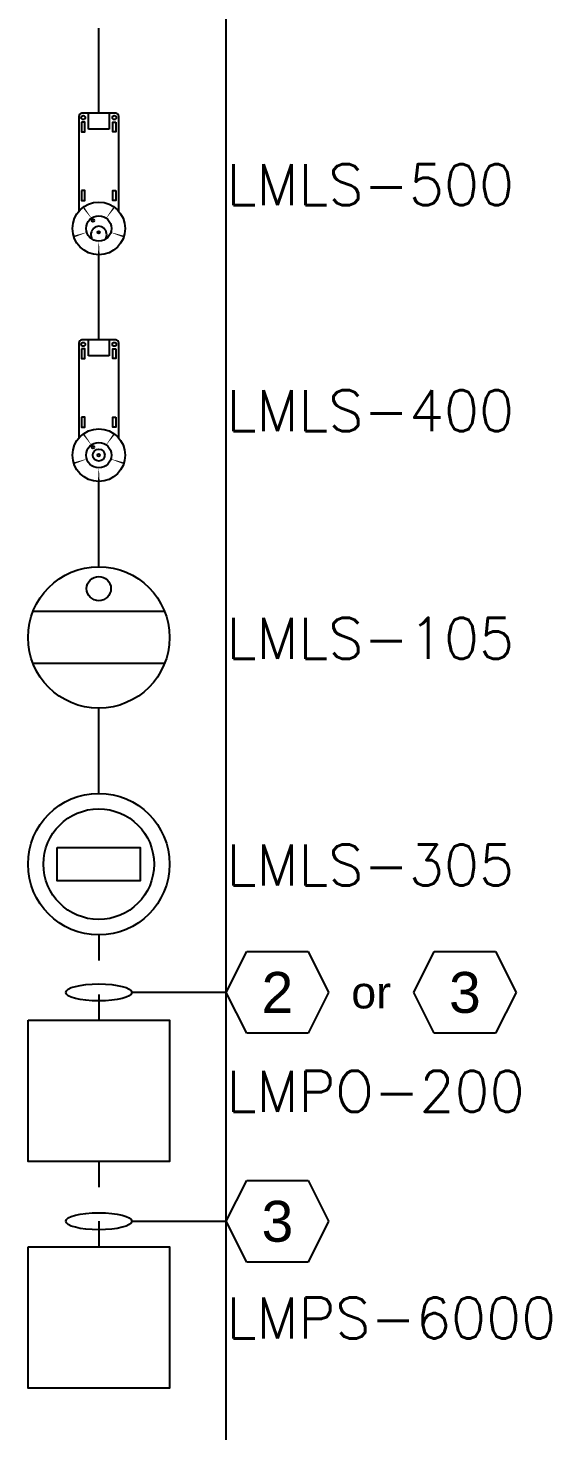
# Model space of a CAD drawing. Header units: inches. Extents: x -179 to 78, y 1 to 666.
# Drawn here: x -66.61 to -63.54, y 60.46 to 68.69 of the extents above; entities that cross this region are included whole.
import ezdxf
from ezdxf.enums import TextEntityAlignment as Align

# ---------------------------------------------------------------- set-up
doc = ezdxf.new("R2010")
doc.units = ezdxf.units.IN
doc.header["$MEASUREMENT"] = 0
doc.linetypes.add('HIDDEN', pattern=[0.375, 0.25, -0.125])
doc.styles.add('Arial', font='arial.ttf', dxfattribs={"height": 0.1875})
doc.styles.add('ROMANS', font='ROMANS.shx')
doc.styles.get("Standard").update_dxf_attribs({"font": 'arial.ttf'})

# ---------------------------------------------------------------- blocks, each defined once
blk = doc.blocks.new('LMLS-500')
blk.add_line((0, 0.415), (0, 0.915))
at = {"linetype": 'HIDDEN'}
for p, q in [((-0.0605, 0.3224), (-0.0605, 0.415)), ((0.0605, 0.415), (0.0605, 0.3224)), ((0.0605, 0.3224), (-0.0605, 0.3224))]:
    blk.add_line(p, q, dxfattribs=at)
for points, format in [([(0.1175, -0.1604), (0.1175, 0.3967, 0.414214), (0.0991, 0.415), (-0.0991, 0.415, 0.414214), (-0.1175, 0.3967), (-0.1175, -0.1604)], "xyb"), ([(-0.0873, -0.1405, 0.00917, 0.00229, 0), (-0.0482, -0.1943, 0, 0, 0)], "xyseb"), ([(0.0873, -0.1405, 0.00917, 0.00229, 0), (0.0482, -0.1943, 0, 0, 0)], "xyseb"), ([(-0.1412, -0.3065, 0.00917, 0.00229, 0), (-0.078, -0.286, 0, 0, 0)], "xyseb"), ([(0.1412, -0.3065, 0.00917, 0.00229, 0), (0.078, -0.286, 0, 0, 0)], "xyseb"), ([(0, -0.4091, 0.00917, 0.00229, 0), (0, -0.3426, 0, 0, 0)], "xyseb")]:
    blk.add_lwpolyline(points, format=format)
for points in [[(-0.1007, 0.3632), (-0.1007, 0.3055), (-0.0815, 0.3055), (-0.0815, 0.3632)], [(0.1007, 0.3632), (0.1007, 0.3055), (0.0815, 0.3055), (0.0815, 0.3632)], [(-0.1007, -0.0381), (-0.1007, -0.0958), (-0.0815, -0.0958), (-0.0815, -0.0381)], [(0.1007, -0.0381), (0.1007, -0.0958), (0.0815, -0.0958), (0.0815, -0.0381)]]:
    blk.add_lwpolyline(points, close=True)
for centre, radius in [((-0.0911, 0.3898), 0.0115), ((0.0911, 0.3898), 0.0115), ((0, -0.2606), 0.1544), ((0, -0.2606), 0.0745), ((-0.034, -0.2139), 0.00721), ((0, -0.2828), 0.00721)]:
    blk.add_circle(centre, radius)
blk.add_ellipse((0, -0.298), major_axis=(0, 0.0504), ratio=0.920481, start_param=4.183273, end_param=8.383098)
at = {"insert": (0.75, -0.0036), "char_height": 0.24, "width": 5.724, "attachment_point": 4, "style": 'ROMANS'}
blk.add_mtext('LMLS-500', dxfattribs=at)
blk = doc.blocks.new('LMLS-400')
blk.add_line((0, 0.415), (0, 0.915))
at = {"linetype": 'HIDDEN'}
for p, q in [((-0.0605, 0.3224), (-0.0605, 0.415)), ((0.0605, 0.415), (0.0605, 0.3224)), ((0.0605, 0.3224), (-0.0605, 0.3224))]:
    blk.add_line(p, q, dxfattribs=at)
for points, format in [([(0.1175, -0.1604), (0.1175, 0.3967, 0.414214), (0.0991, 0.415), (-0.0991, 0.415, 0.414214), (-0.1175, 0.3967), (-0.1175, -0.1604)], "xyb"), ([(-0.0873, -0.1405, 0.00917, 0.00229, 0), (-0.0482, -0.1943, 0, 0, 0)], "xyseb"), ([(0.0873, -0.1405, 0.00917, 0.00229, 0), (0.0482, -0.1943, 0, 0, 0)], "xyseb"), ([(-0.1412, -0.3065, 0.00917, 0.00229, 0), (-0.078, -0.286, 0, 0, 0)], "xyseb"), ([(0.1412, -0.3065, 0.00917, 0.00229, 0), (0.078, -0.286, 0, 0, 0)], "xyseb"), ([(0, -0.4091, 0.00917, 0.00229, 0), (0, -0.3426, 0, 0, 0)], "xyseb")]:
    blk.add_lwpolyline(points, format=format)
for points in [[(-0.1007, 0.3632), (-0.1007, 0.3055), (-0.0815, 0.3055), (-0.0815, 0.3632)], [(0.1007, 0.3632), (0.1007, 0.3055), (0.0815, 0.3055), (0.0815, 0.3632)], [(-0.1007, -0.0381), (-0.1007, -0.0958), (-0.0815, -0.0958), (-0.0815, -0.0381)], [(0.1007, -0.0381), (0.1007, -0.0958), (0.0815, -0.0958), (0.0815, -0.0381)]]:
    blk.add_lwpolyline(points, close=True)
for centre, radius in [((-0.0911, 0.3898), 0.0115), ((0.0911, 0.3898), 0.0115), ((0, -0.2606), 0.1544), ((0, -0.2606), 0.0745), ((-0.034, -0.2139), 0.00721), ((0, -0.2606), 0.035), ((0, -0.2606), 0.00721)]:
    blk.add_circle(centre, radius)
at = {"insert": (0.75, 0), "char_height": 0.24, "width": 5.724, "attachment_point": 4, "style": 'ROMANS'}
blk.add_mtext('LMLS-400', dxfattribs=at)
blk = doc.blocks.new('LMLS-105')
for p, q in [((0, 0.415), (0, 0.915)), ((-0.3855, 0.1537), (0.3855, 0.1537)), ((0.3855, -0.1537), (-0.3855, -0.1537))]:
    blk.add_line(p, q)
at = {"linetype": 'Continuous'}
blk.add_circle((0, 0), 0.415, dxfattribs=at)
blk.add_circle((0, 0.2866), 0.0712)
at = {"insert": (0.75, -0.0047), "char_height": 0.24, "width": 5.724, "attachment_point": 4, "style": 'ROMANS'}
blk.add_mtext('LMLS-105', dxfattribs=at)
blk = doc.blocks.new('LMLS-305')
blk.add_line((0, 0.415), (0, 0.915))
blk.add_lwpolyline([(-0.2433, 0.097), (0.2433, 0.097), (0.2433, -0.097), (-0.2433, -0.097)], close=True)
for radius in [0.415, 0.3245]:
    blk.add_circle((0, 0), radius)
at = {"insert": (0.75, -0.0047), "char_height": 0.24, "width": 5.724, "attachment_point": 4, "style": 'ROMANS'}
blk.add_mtext('LMLS-305', dxfattribs=at)
blk = doc.blocks.new('LMPO-200')
for p, q in [((0, 0.915), (0, 0.765)), ((0.7481, 0.5776), (0.1943, 0.5776)), ((0, 0.565), (0, 0.415))]:
    blk.add_line(p, q)
at = {"linetype": 'Continuous'}
for p, q in [((0.7481, 0.5776), (0.8681, 0.8176)), ((0.8681, 0.8176), (1.2281, 0.8176)), ((1.2281, 0.8176), (1.3481, 0.5776)), ((1.8481, 0.5776), (1.9681, 0.8176)), ((1.9681, 0.8176), (2.3281, 0.8176)), ((2.3281, 0.8176), (2.4481, 0.5776)), ((0.8681, 0.3376), (0.7481, 0.5776)), ((1.3481, 0.5776), (1.2281, 0.3376)), ((1.9681, 0.3376), (1.8481, 0.5776)), ((2.4481, 0.5776), (2.3281, 0.3376)), ((1.2281, 0.3376), (0.8681, 0.3376)), ((2.3281, 0.3376), (1.9681, 0.3376))]:
    blk.add_line(p, q, dxfattribs=at)
blk.add_lwpolyline([(-0.415, 0.415), (0.415, 0.415), (0.415, -0.415), (-0.415, -0.415)], close=True)
blk.add_ellipse((0, 0.5776), major_axis=(-0.1943, 0), ratio=0.257897)
for s, p in [('2', (1.0481, 0.4576)), ('3', (2.1481, 0.4576))]:
    blk.add_text(s, height=0.24).set_placement(p, align=Align.CENTER)
at = {"style": 'Arial'}
blk.add_text('or', height=0.1875, dxfattribs=at).set_placement((1.5981, 0.5776), align=Align.MIDDLE_CENTER)
at = {"insert": (0.75, -0.0024), "char_height": 0.24, "width": 5.724, "attachment_point": 4, "style": 'ROMANS'}
blk.add_mtext('LMPO-200', dxfattribs=at)
blk = doc.blocks.new('LMPS-6000')
for p, q in [((0, 0.915), (0, 0.765)), ((0, 0.565), (0, 0.415)), ((0.1943, 0.565), (0.7481, 0.565))]:
    blk.add_line(p, q)
at = {"linetype": 'Continuous'}
for p, q in [((0.7481, 0.565), (0.8681, 0.805)), ((0.8681, 0.805), (1.2281, 0.805)), ((1.2281, 0.805), (1.3481, 0.565)), ((0.8681, 0.325), (0.7481, 0.565)), ((1.3481, 0.565), (1.2281, 0.325)), ((1.2281, 0.325), (0.8681, 0.325))]:
    blk.add_line(p, q, dxfattribs=at)
blk.add_lwpolyline([(-0.415, 0.415), (0.415, 0.415), (0.415, -0.415), (-0.415, -0.415)], close=True)
blk.add_ellipse((0, 0.565), major_axis=(-0.1943, 0), ratio=0.257897)
blk.add_text('3', height=0.24).set_placement((1.0481, 0.445), align=Align.CENTER)
at = {"insert": (0.75, -0.0024), "char_height": 0.24, "width": 5.724, "attachment_point": 4, "style": 'ROMANS'}
blk.add_mtext('LMPS-6000', dxfattribs=at)

msp = doc.modelspace()

# ---------------------------------------------------------------- linework, layer by layer
at = {"color": 1}
msp.add_line((-65.44978, 0.53073), (-65.44978, 152.93582), dxfattribs=at)

# ---------------------------------------------------------------- block references
for name, p in [('LMLS-500', (-66.19784, 67.77661)), ('LMLS-400', (-66.19784, 66.44661)), ('LMLS-105', (-66.19784, 65.11661)), ('LMLS-305', (-66.19784, 63.78661)), ('LMPO-200', (-66.19784, 62.45661)), ('LMPS-6000', (-66.19784, 61.12661))]:
    msp.add_blockref(name, p)

doc.saveas('drawing.dxf')
